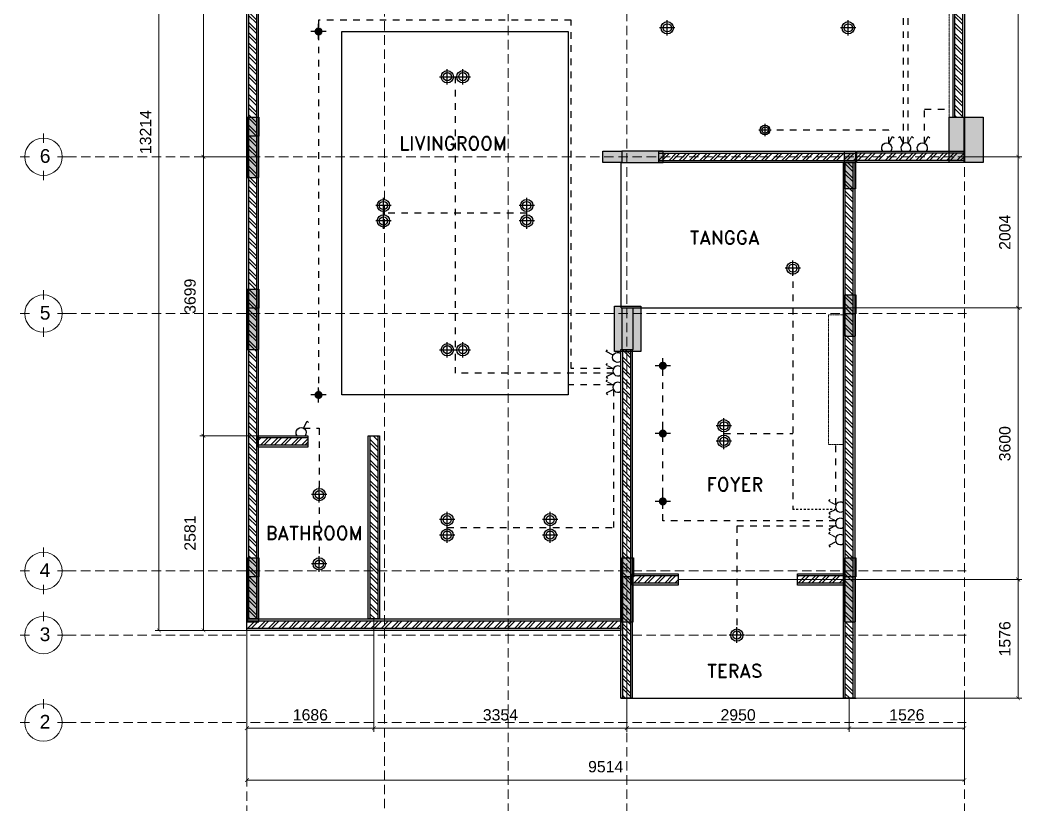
# Model space of a CAD drawing. Header units: millimetres. Extents: x 19632 to 183655, y 41319 to 69325.
# Drawn here: x 69610 to 82896, y 51908 to 62316 of the extents above; entities that cross this region are included whole.
import ezdxf
from ezdxf.enums import TextEntityAlignment as Align

# ---------------------------------------------------------------- set-up
doc = ezdxf.new("R2010")
doc.units = ezdxf.units.MM
doc.header["$MEASUREMENT"] = 0
for name, pattern in [('DASHED2', [0.375, 0.25, -0.125]), ('FHIDDEN', [0.25, 0.125, -0.125]), ('HIDDEN2', [0.1875, 0.125, -0.0625])]:
    doc.linetypes.add(name, pattern=pattern)
for name, color, linetype, lineweight in [('09-Arsiran', 8, 'Continuous', 5), ('8', 8, 'Continuous', 5), ('AS', 8, 'HIDDEN2', 5), ('DINDING', 1, 'Continuous', 20), ('HATCH', 8, 'Continuous', 5), ('Kabel', 2, 'DASHED2', 20), ('lights', 30, 'DASHED2', 20)]:
    doc.layers.add(name, color=color, linetype=linetype, lineweight=lineweight)
for name, color, linetype in [('JALUR LAMPU', 5, 'FHIDDEN'), ('lights (bulb)', 32, 'Continuous'), ('LISTRIK', 2, 'Continuous'), ('tampak', 7, 'Continuous'), ('WALL', 255, 'Continuous')]:
    doc.layers.add(name, color=color, linetype=linetype)
doc.styles.add('HAND', font='ROMAND.SHX', dxfattribs={"width": 0.8, "height": 250})
doc.styles.get("Standard").update_dxf_attribs({"font": 'arial.ttf'})
doc.dimstyles.new('DIM100', dxfattribs={"dimscale": 0, "dimtxt": 150, "dimasz": 50, "dimexe": 50, "dimexo": 0, "dimgap": 100, "dimtad": 1, "dimtoh": 1, "dimdec": 0, "dimdsep": 46, "dimtxsty": 'Standard', "dimblk": 'ARCHTICK', "dimcen": 1, "dimclrd": 1, "dimclre": 1, "dimadec": 0, "dimazin": 0, "dimtfac": 250, "dimtdec": 0, "dimtix": 1, "dimtmove": 0, "dimatfit": 3, "dimldrblk": 'DOT', "dimfxl": 150, "dimtolj": 1, "dimtzin": 0, "dimlwd": 5, "dimlwe": 5, "dimarcsym": 0})

# ---------------------------------------------------------------- blocks, each defined once
blk = doc.blocks.new('*U10')
at = {"layer": 'HATCH'}
h = blk.add_hatch(dxfattribs=at)
h.set_pattern_fill('ANSI32', color=0, scale=10)
h.set_pattern_definition([(45, (-9084.87, -10567.46), (-67.3519, 67.3519), []), (45, (-9039.97, -10567.46), (-67.3519, 67.3519), [])])
h.paths.add_polyline_path([(-3382, 50), (-3382, -50), (9555, -50), (9555, 50)])
at = {"layer": 'WALL', "color": 0}
for points in [[(-3382, 75), (9555, 75), (9555, -75), (-3382, -75)], [(-3382, 50), (9555, 50), (9555, -50), (-3382, -50)]]:
    blk.add_lwpolyline(points, close=True, dxfattribs=at)
blk = doc.blocks.new('*U32')
at = {"layer": 'HATCH'}
h = blk.add_hatch(dxfattribs=at)
h.set_pattern_fill('ANSI32', color=0, scale=10)
h.set_pattern_definition([(45, (-1101.06, -10567.46), (-67.3519, 67.3519), []), (45, (-1056.16, -10567.46), (-67.3519, 67.3519), [])])
h.paths.add_polyline_path([(10596, -50), (10596, 50), (3560, 50), (3560, -50)])
at = {"layer": 'WALL', "color": 0}
for points in [[(3560, 75), (10596, 75), (10596, -75), (3560, -75)], [(3560, 50), (10596, 50), (10596, -50), (3560, -50)]]:
    blk.add_lwpolyline(points, close=True, dxfattribs=at)
blk = doc.blocks.new('*U145')
at = {"layer": 'HATCH'}
h = blk.add_hatch(dxfattribs=at)
h.set_pattern_fill('ANSI32', color=0, scale=10)
h.set_pattern_definition([(45, (3058.48, -10567.46), (-67.3519, 67.3519), []), (45, (3103.38, -10567.46), (-67.3519, 67.3519), [])])
h.paths.add_polyline_path([(9484, -50), (9484, 50), (8832, 50), (8832, -50)])
at = {"layer": 'WALL', "color": 0}
for points in [[(8832, 75), (9484, 75), (9484, -75), (8832, -75)], [(8832, 50), (9484, 50), (9484, -50), (8832, -50)]]:
    blk.add_lwpolyline(points, close=True, dxfattribs=at)
blk = doc.blocks.new('*U11')
at = {"layer": 'HATCH'}
h = blk.add_hatch(dxfattribs=at)
h.set_pattern_fill('ANSI32', color=0, scale=10)
h.set_pattern_definition([(45, (-19615.37, -10567.46), (-67.3519, 67.3519), []), (45, (-19570.47, -10567.46), (-67.3519, 67.3519), [])])
h.paths.add_polyline_path([(-3382, 50), (-3382, -50), (-976, -50), (-976, 50)])
at = {"layer": 'WALL', "color": 0}
for points in [[(-3382, 75), (-976, 75), (-976, -75), (-3382, -75)], [(-3382, 50), (-976, 50), (-976, -50), (-3382, -50)]]:
    blk.add_lwpolyline(points, close=True, dxfattribs=at)
blk = doc.blocks.new('*U12')
at = {"layer": 'HATCH'}
h = blk.add_hatch(dxfattribs=at)
h.set_pattern_fill('ANSI32', color=0, scale=10)
h.set_pattern_definition([(45, (-1201.54, -10567.46), (-67.3519, 67.3519), []), (45, (-1156.64, -10567.46), (-67.3519, 67.3519), [])])
h.paths.add_polyline_path([(9484, -50), (9484, 50), (4572, 50), (4572, -50)])
at = {"layer": 'WALL', "color": 0}
for points in [[(4572, 75), (9484, 75), (9484, -75), (4572, -75)], [(4572, 50), (9484, 50), (9484, -50), (4572, -50)]]:
    blk.add_lwpolyline(points, close=True, dxfattribs=at)
blk = doc.blocks.new('*U13')
at = {"layer": 'HATCH'}
h = blk.add_hatch(dxfattribs=at)
h.set_pattern_fill('ANSI32', color=0, scale=10)
h.set_pattern_definition([(45, (-19705.95, -10567.46), (-67.35192, 67.35192), []), (45, (-19661.05, -10567.46), (-67.35192, 67.35192), [])])
h.paths.add_polyline_path([(-4514, 50), (-4514, -50), (66, -50), (66, 50)])
at = {"layer": 'WALL', "color": 0}
for points in [[(-4514, 75), (66, 75), (66, -75), (-4514, -75)], [(-4514, 50), (66, 50), (66, -50), (-4514, -50)]]:
    blk.add_lwpolyline(points, close=True, dxfattribs=at)
blk = doc.blocks.new('*U57')
at = {"layer": 'HATCH'}
h = blk.add_hatch(dxfattribs=at)
h.set_pattern_fill('ANSI32', color=0, scale=10)
h.set_pattern_definition([(45, (2779.49, -10567.46), (-67.3519, 67.3519), []), (45, (2824.39, -10567.46), (-67.3519, 67.3519), [])])
h.paths.add_polyline_path([(10314, -50), (10314, 50), (7722, 50), (7722, -50)])
at = {"layer": 'WALL', "color": 0}
for points in [[(7722, 75), (10314, 75), (10314, -75), (7722, -75)], [(7722, 50), (10314, 50), (10314, -50), (7722, -50)]]:
    blk.add_lwpolyline(points, close=True, dxfattribs=at)
blk = doc.blocks.new('*U142')
at = {"layer": 'HATCH'}
h = blk.add_hatch(dxfattribs=at)
h.set_pattern_fill('ANSI32', color=0, scale=10)
h.set_pattern_definition([(45, (3344.97, -10567.46), (-67.3519, 67.3519), []), (45, (3389.87, -10567.46), (-67.3519, 67.3519), [])])
h.paths.add_polyline_path([(9603, -50), (9603, 50), (8999, 50), (8999, -50)])
at = {"layer": 'WALL', "color": 0}
for points in [[(8999, 75), (9603, 75), (9603, -75), (8999, -75)], [(8999, 50), (9603, 50), (9603, -50), (8999, -50)]]:
    blk.add_lwpolyline(points, close=True, dxfattribs=at)
blk = doc.blocks.new('_ArchTick')
at = {"color": 0, "linetype": 'ByBlock', "const_width": 0.15}
blk.add_lwpolyline([(-0.5, -0.5), (0.5, 0.5)], dxfattribs=at)
blk = doc.blocks.new('*D247')
at = {"color": 1, "lineweight": 5, "transparency": 16777216}
for p, q in [((74303, 54374), (74303, 52876)), ((72617, 54223), (72617, 52876)), ((72617, 52926), (74303, 52926))]:
    blk.add_line(p, q, dxfattribs=at)
at = {"layer": 'Defpoints', "color": 0, "transparency": 16777216}
for p in [(74303, 54374), (72617, 54223), (74303, 52926)]:
    blk.add_point(p, dxfattribs=at)
at = {"color": 1, "lineweight": 5, "transparency": 16777216, "xscale": 50, "yscale": 50, "zscale": 50, "rotation": 180}
blk.add_blockref('_ArchTick', (72617, 52926), dxfattribs=at)
at = {"color": 1, "lineweight": 5, "transparency": 16777216, "xscale": 50, "yscale": 50, "zscale": 50}
blk.add_blockref('_ArchTick', (74303, 52926), dxfattribs=at)
at = {"color": 0, "transparency": 16777216, "insert": (73460, 53102), "char_height": 150, "attachment_point": 5}
blk.add_mtext('\\A1;1686', dxfattribs=at)
blk = doc.blocks.new('_DOT')
at = {"color": 0, "linetype": 'ByBlock'}
blk.add_line((-0.5, 0), (-1, 0), dxfattribs=at)
at = {"color": 0, "linetype": 'ByBlock', "const_width": 0.5}
blk.add_lwpolyline([(-0.25, 0, 1), (0.25, 0, 1)], format="xyb", close=True, dxfattribs=at)
blk = doc.blocks.new('*D248')
at = {"color": 1, "lineweight": 5, "transparency": 16777216}
for p, q in [((74303, 54374), (74303, 52876)), ((77657, 54374), (77657, 52876)), ((74303, 52926), (77657, 52926))]:
    blk.add_line(p, q, dxfattribs=at)
at = {"layer": 'Defpoints', "color": 0, "transparency": 16777216}
for p in [(74303, 54374), (77657, 54374), (77657, 52926)]:
    blk.add_point(p, dxfattribs=at)
at = {"color": 1, "lineweight": 5, "transparency": 16777216, "xscale": 50, "yscale": 50, "zscale": 50, "rotation": 180}
blk.add_blockref('_ArchTick', (74303, 52926), dxfattribs=at)
at = {"color": 1, "lineweight": 5, "transparency": 16777216, "xscale": 50, "yscale": 50, "zscale": 50}
blk.add_blockref('_ArchTick', (77657, 52926), dxfattribs=at)
at = {"color": 0, "transparency": 16777216, "insert": (75980, 53102), "char_height": 150, "attachment_point": 5}
blk.add_mtext('\\A1;3354', dxfattribs=at)
blk = doc.blocks.new('*D249')
at = {"color": 1, "lineweight": 5, "transparency": 16777216}
for p, q in [((77657, 54374), (77657, 52876)), ((80607, 53323), (80607, 52876)), ((77657, 52926), (80607, 52926))]:
    blk.add_line(p, q, dxfattribs=at)
at = {"layer": 'Defpoints', "color": 0, "transparency": 16777216}
for p in [(77657, 54374), (80607, 53323), (80607, 52926)]:
    blk.add_point(p, dxfattribs=at)
at = {"color": 1, "lineweight": 5, "transparency": 16777216, "xscale": 50, "yscale": 50, "zscale": 50, "rotation": 180}
blk.add_blockref('_ArchTick', (77657, 52926), dxfattribs=at)
at = {"color": 1, "lineweight": 5, "transparency": 16777216, "xscale": 50, "yscale": 50, "zscale": 50}
blk.add_blockref('_ArchTick', (80607, 52926), dxfattribs=at)
at = {"color": 0, "transparency": 16777216, "insert": (79132, 53102), "char_height": 150, "attachment_point": 5}
blk.add_mtext('\\A1;2950', dxfattribs=at)
blk = doc.blocks.new('*D203')
at = {"color": 1, "lineweight": 5, "transparency": 16777216}
for p, q in [((80607, 53323), (80607, 52876)), ((82133, 53323), (82133, 52876)), ((80607, 52926), (82133, 52926))]:
    blk.add_line(p, q, dxfattribs=at)
at = {"layer": 'Defpoints', "color": 0, "transparency": 16777216}
for p in [(80607, 53323), (82133, 53323), (82133, 52926)]:
    blk.add_point(p, dxfattribs=at)
at = {"color": 1, "lineweight": 5, "transparency": 16777216, "xscale": 50, "yscale": 50, "zscale": 50, "rotation": 180}
blk.add_blockref('_ArchTick', (80607, 52926), dxfattribs=at)
at = {"color": 1, "lineweight": 5, "transparency": 16777216, "xscale": 50, "yscale": 50, "zscale": 50}
blk.add_blockref('_ArchTick', (82133, 52926), dxfattribs=at)
at = {"color": 0, "transparency": 16777216, "insert": (81370, 53102), "char_height": 150, "attachment_point": 5}
blk.add_mtext('\\A1;1526', dxfattribs=at)
blk = doc.blocks.new('*D250')
at = {"color": 1, "lineweight": 5, "transparency": 16777216}
for p, q in [((72619, 54223), (72619, 52188)), ((82133, 53323), (82133, 52188)), ((72619, 52238), (82133, 52238))]:
    blk.add_line(p, q, dxfattribs=at)
at = {"layer": 'Defpoints', "color": 0, "transparency": 16777216}
for p in [(72619, 54223), (82133, 53323), (82133, 52238)]:
    blk.add_point(p, dxfattribs=at)
at = {"color": 1, "lineweight": 5, "transparency": 16777216, "xscale": 50, "yscale": 50, "zscale": 50, "rotation": 180}
blk.add_blockref('_ArchTick', (72619, 52238), dxfattribs=at)
at = {"color": 1, "lineweight": 5, "transparency": 16777216, "xscale": 50, "yscale": 50, "zscale": 50}
blk.add_blockref('_ArchTick', (82133, 52238), dxfattribs=at)
at = {"color": 0, "transparency": 16777216, "insert": (77376, 52415), "char_height": 150, "attachment_point": 5}
blk.add_mtext('\\A1;9514', dxfattribs=at)
blk = doc.blocks.new('*D251')
at = {"color": 1, "lineweight": 5, "transparency": 16777216}
for p, q in [((72769, 56804), (71992, 56804)), ((72042, 54223), (72042, 56804)), ((72617, 54223), (71992, 54223))]:
    blk.add_line(p, q, dxfattribs=at)
at = {"layer": 'Defpoints', "color": 0, "transparency": 16777216}
for p in [(72042, 56804), (72769, 56804), (72617, 54223)]:
    blk.add_point(p, dxfattribs=at)
at = {"color": 1, "lineweight": 5, "transparency": 16777216, "xscale": 50, "yscale": 50, "zscale": 50}
for p, rotation in [((72042, 56804), 90), ((72042, 54223), 270)]:
    blk.add_blockref('_ArchTick', p, dxfattribs=dict(at, rotation=rotation))
at = {"color": 0, "transparency": 16777216, "insert": (71865, 55513), "char_height": 150, "attachment_point": 5, "rotation": 90}
blk.add_mtext('\\A1;2581', dxfattribs=at)
blk = doc.blocks.new('*D252')
at = {"color": 1, "lineweight": 5, "transparency": 16777216}
for p, q in [((72617, 60503), (71992, 60503)), ((72042, 56804), (72042, 60503)), ((72769, 56804), (71992, 56804))]:
    blk.add_line(p, q, dxfattribs=at)
at = {"layer": 'Defpoints', "color": 0, "transparency": 16777216}
for p in [(72042, 60503), (72617, 60503), (72769, 56804)]:
    blk.add_point(p, dxfattribs=at)
at = {"color": 1, "lineweight": 5, "transparency": 16777216, "xscale": 50, "yscale": 50, "zscale": 50}
for p, rotation in [((72042, 60503), 90), ((72042, 56804), 270)]:
    blk.add_blockref('_ArchTick', p, dxfattribs=dict(at, rotation=rotation))
at = {"color": 0, "transparency": 16777216, "insert": (71865, 58653), "char_height": 150, "attachment_point": 5, "rotation": 90}
blk.add_mtext('\\A1;3699', dxfattribs=at)
blk = doc.blocks.new('*D253')
at = {"color": 1, "lineweight": 5, "transparency": 16777216}
for p, q in [((72769, 65934), (71992, 65934)), ((72042, 60503), (72042, 65934)), ((72617, 60503), (71992, 60503))]:
    blk.add_line(p, q, dxfattribs=at)
at = {"layer": 'Defpoints', "color": 0, "transparency": 16777216}
for p in [(72042, 65934), (72769, 65934), (72617, 60503)]:
    blk.add_point(p, dxfattribs=at)
at = {"color": 1, "lineweight": 5, "transparency": 16777216, "xscale": 50, "yscale": 50, "zscale": 50}
for p, rotation in [((72042, 65934), 90), ((72042, 60503), 270)]:
    blk.add_blockref('_ArchTick', p, dxfattribs=dict(at, rotation=rotation))
at = {"color": 0, "transparency": 16777216, "insert": (71865, 63218), "char_height": 150, "attachment_point": 5, "rotation": 90}
blk.add_mtext('\\A1;5431', dxfattribs=at)
blk = doc.blocks.new('*D204')
at = {"color": 1, "lineweight": 5, "transparency": 16777216}
for p, q in [((72617, 67437), (71402, 67437)), ((71452, 67437), (71452, 54223)), ((72617, 54223), (71402, 54223))]:
    blk.add_line(p, q, dxfattribs=at)
at = {"layer": 'Defpoints', "color": 0, "transparency": 16777216}
for p in [(72617, 67437), (71452, 54223), (72617, 54223)]:
    blk.add_point(p, dxfattribs=at)
at = {"color": 1, "lineweight": 5, "transparency": 16777216, "xscale": 50, "yscale": 50, "zscale": 50}
for p, rotation in [((71452, 67437), 90), ((71452, 54223), 270)]:
    blk.add_blockref('_ArchTick', p, dxfattribs=dict(at, rotation=rotation))
at = {"color": 0, "transparency": 16777216, "insert": (71275, 60830), "char_height": 150, "attachment_point": 5, "rotation": 90}
blk.add_mtext('\\A1;13214', dxfattribs=at)
blk = doc.blocks.new('*D208')
at = {"color": 1, "lineweight": 5, "transparency": 16777216}
for p, q in [((82300, 67437), (82896, 67437)), ((82846, 67437), (82846, 60503)), ((82133, 60503), (82896, 60503))]:
    blk.add_line(p, q, dxfattribs=at)
at = {"layer": 'Defpoints', "color": 0, "transparency": 16777216}
for p in [(82300, 67437), (82133, 60503), (82846, 60503)]:
    blk.add_point(p, dxfattribs=at)
at = {"color": 1, "lineweight": 5, "transparency": 16777216, "xscale": 50, "yscale": 50, "zscale": 50}
for p, rotation in [((82846, 67437), 90), ((82846, 60503), 270)]:
    blk.add_blockref('_ArchTick', p, dxfattribs=dict(at, rotation=rotation))
at = {"color": 0, "transparency": 16777216, "insert": (82670, 63970), "char_height": 150, "attachment_point": 5, "rotation": 90}
blk.add_mtext('\\A1;6934', dxfattribs=at)
blk = doc.blocks.new('*D255')
at = {"color": 1, "lineweight": 5, "transparency": 16777216}
for p, q in [((82133, 60503), (82896, 60503)), ((82846, 60503), (82846, 58499)), ((80529, 58499), (82896, 58499))]:
    blk.add_line(p, q, dxfattribs=at)
at = {"layer": 'Defpoints', "color": 0, "transparency": 16777216}
for p in [(82133, 60503), (80529, 58499), (82846, 58499)]:
    blk.add_point(p, dxfattribs=at)
at = {"color": 1, "lineweight": 5, "transparency": 16777216, "xscale": 50, "yscale": 50, "zscale": 50}
for p, rotation in [((82846, 60503), 90), ((82846, 58499), 270)]:
    blk.add_blockref('_ArchTick', p, dxfattribs=dict(at, rotation=rotation))
at = {"color": 0, "transparency": 16777216, "insert": (82670, 59501), "char_height": 150, "attachment_point": 5, "rotation": 90}
blk.add_mtext('\\A1;2004', dxfattribs=at)
blk = doc.blocks.new('*D256')
at = {"color": 1, "lineweight": 5, "transparency": 16777216}
for p, q in [((80529, 58499), (82896, 58499)), ((82846, 58499), (82846, 54898)), ((80547, 54898), (82896, 54898))]:
    blk.add_line(p, q, dxfattribs=at)
at = {"layer": 'Defpoints', "color": 0, "transparency": 16777216}
for p in [(80529, 58499), (80547, 54898), (82846, 54898)]:
    blk.add_point(p, dxfattribs=at)
at = {"color": 1, "lineweight": 5, "transparency": 16777216, "xscale": 50, "yscale": 50, "zscale": 50}
for p, rotation in [((82846, 58499), 90), ((82846, 54898), 270)]:
    blk.add_blockref('_ArchTick', p, dxfattribs=dict(at, rotation=rotation))
at = {"color": 0, "transparency": 16777216, "insert": (82670, 56698), "char_height": 150, "attachment_point": 5, "rotation": 90}
blk.add_mtext('\\A1;3600', dxfattribs=at)
blk = doc.blocks.new('*D257')
at = {"color": 1, "lineweight": 5, "transparency": 16777216}
for p, q in [((78338, 54898), (82896, 54898)), ((82846, 54898), (82846, 53323)), ((80699, 53323), (82896, 53323))]:
    blk.add_line(p, q, dxfattribs=at)
at = {"layer": 'Defpoints', "color": 0, "transparency": 16777216}
for p in [(78338, 54898), (80699, 53323), (82846, 53323)]:
    blk.add_point(p, dxfattribs=at)
at = {"color": 1, "lineweight": 5, "transparency": 16777216, "xscale": 50, "yscale": 50, "zscale": 50}
for p, rotation in [((82846, 54898), 90), ((82846, 53323), 270)]:
    blk.add_blockref('_ArchTick', p, dxfattribs=dict(at, rotation=rotation))
at = {"color": 0, "transparency": 16777216, "insert": (82670, 54111), "char_height": 150, "attachment_point": 5, "rotation": 90}
blk.add_mtext('\\A1;1576', dxfattribs=at)
blk = doc.blocks.new('*U31')
at = {"layer": 'HATCH'}
h = blk.add_hatch(dxfattribs=at)
h.set_pattern_fill('ANSI32', color=0, scale=10)
h.set_pattern_definition([(45, (-11076.96, -10567.46), (-67.3519, 67.3519), []), (45, (-11032.06, -10567.46), (-67.3519, 67.3519), [])])
h.paths.add_polyline_path([(1214, 50), (1214, -50), (2966, -50), (2966, 50)])
at = {"layer": 'WALL', "color": 0}
for points in [[(1214, 75), (2966, 75), (2966, -75), (1214, -75)], [(1214, 50), (2966, 50), (2966, -50), (1214, -50)]]:
    blk.add_lwpolyline(points, close=True, dxfattribs=at)
blk = doc.blocks.new('*U56')
at = {"layer": 'HATCH'}
h = blk.add_hatch(dxfattribs=at)
h.set_pattern_fill('ANSI32', color=0, scale=10)
h.set_pattern_definition([(45, (4249.84, -10567.46), (-67.3519, 67.3519), []), (45, (4294.745, -10567.46), (-67.3519, 67.3519), [])])
h.paths.add_polyline_path([(10455, -50), (10455, 50), (9052, 50), (9052, -50)])
at = {"layer": 'WALL', "color": 0}
for points in [[(9052, 75), (10455, 75), (10455, -75), (9052, -75)], [(9052, 50), (10455, 50), (10455, -50), (9052, -50)]]:
    blk.add_lwpolyline(points, close=True, dxfattribs=at)
blk = doc.blocks.new('DSS54322')
at = {"layer": 'tampak', "transparency": 33554687}
h = blk.add_hatch(color=256, dxfattribs=at)
h.dxf.hatch_style = 1
h.paths.add_polyline_path([(29612, 20569), (29612, 20119), (29812, 20119), (29812, 20569)])
h.paths.add_polyline_path([(31365, 22819), (31715, 22819), (31715, 22569), (31365, 22569)])
h.paths.add_polyline_path([(34416, 22817), (34766, 22817), (34766, 22567), (34416, 22567)])
h.paths.add_polyline_path([(37428, 22817), (37778, 22817), (37778, 22567), (37428, 22567)])
h.paths.add_polyline_path([(38918, 22820), (39118, 22820), (39118, 22219), (38918, 22219)])
h.paths.add_polyline_path([(34665, 20519), (34665, 20169), (34515, 20169), (34515, 20519)])
h.paths.add_polyline_path([(38918, 18779), (39118, 18779), (39118, 18177), (38918, 18177)])
h.paths.add_polyline_path([(38918, 16410), (39118, 16410), (39118, 15809), (38918, 15809)])
h.paths.add_polyline_path([(37526, 15959), (37676, 15959), (37676, 15459), (37526, 15459)])
h.paths.add_polyline_path([(35125, 15959), (34575, 15959), (34575, 15809), (35125, 15809)])
h.paths.add_polyline_path([(29613, 16158), (29613, 15608), (29763, 15608), (29763, 16158)])
h.paths.add_polyline_path([(29613, 13879), (29613, 13329), (29763, 13329), (29763, 13879)])
h.paths.add_polyline_path([(34576, 13879), (34576, 13329), (34726, 13329), (34726, 13879)])
h.paths.add_polyline_path([(37526, 13804), (37526, 13504), (37676, 13504), (37676, 13804)])
h.paths.add_polyline_path([(37526, 10316), (37526, 9716), (37676, 9716), (37676, 10316)])
h.paths.add_polyline_path([(34576, 10316), (34576, 9716), (34726, 9716), (34726, 10316)])
h.paths.add_polyline_path([(29613, 10316), (29613, 9716), (29763, 9716), (29763, 10316)])
h = blk.add_hatch(color=5, dxfattribs=at)
h.dxf.hatch_style = 1
h.paths.add_polyline_path([(31715, 22819), (31915, 22819), (31915, 22569), (31715, 22569)])
h.paths.add_polyline_path([(29612, 20569), (29612, 20819), (29812, 20819), (29812, 20569)])
h.paths.add_polyline_path([(31339, 20819), (31539, 20819), (31539, 20569), (31339, 20569)])
h.paths.add_polyline_path([(34766, 22817), (34966, 22817), (34966, 22567), (34766, 22567)])
h.paths.add_polyline_path([(37778, 22817), (37978, 22817), (37978, 22567), (37778, 22567)])
h.paths.add_polyline_path([(39117, 22820), (39367, 22820), (39367, 22220), (39117, 22220)])
h.paths.add_polyline_path([(39117, 19977), (39367, 19977), (39367, 19377), (39117, 19377)])
h.paths.add_polyline_path([(39126, 18794), (39376, 18794), (39376, 18194), (39126, 18194)])
h.paths.add_polyline_path([(39117, 16409), (39367, 16409), (39367, 15809), (39117, 15809)])
h.paths.add_polyline_path([(34515, 20519), (34515, 20769), (34665, 20769), (34665, 20519)])
h.paths.add_polyline_path([(34325, 15960), (34575, 15960), (34575, 15809), (34325, 15809)])
h.paths.add_polyline_path([(29612, 16158), (29612, 16408), (29763, 16408), (29763, 16158)])
h.paths.add_polyline_path([(29612, 13879), (29612, 14129), (29763, 14129), (29763, 13879)])
h.paths.add_polyline_path([(37526, 13804), (37526, 14054), (37678, 14054), (37678, 13804)])
h.paths.add_polyline_path([(29612, 10316), (29612, 10566), (29763, 10566), (29763, 10316)])
h.paths.add_polyline_path([(34576, 10316), (34576, 10566), (34728, 10566), (34728, 10316)])
h.paths.add_polyline_path([(37526, 10316), (37526, 10566), (37678, 10566), (37678, 10316)])
h = blk.add_hatch(color=5, dxfattribs=at)
h.dxf.hatch_style = 1
h.paths.add_polyline_path([(34476, 13904), (34826, 13904), (34826, 13304), (34476, 13304)])
for points in [[(29612, 16158), (29612, 16408), (29763, 16408), (29763, 16158), (29612, 16158)], [(38918, 16410), (39118, 16410), (39118, 15809), (38918, 15809), (38918, 16410)], [(29613, 16158), (29613, 15608), (29763, 15608), (29763, 16158), (29613, 16158)], [(34325, 15960), (34575, 15960), (34575, 15809), (34325, 15809), (34325, 15960)], [(35125, 15959), (34575, 15959), (34575, 15809), (35125, 15809), (35125, 15959)], [(37526, 15959), (37676, 15959), (37676, 15459), (37526, 15459), (37526, 15959)], [(29612, 13879), (29612, 14129), (29763, 14129), (29763, 13879), (29612, 13879)], [(37526, 13804), (37526, 14054), (37678, 14054), (37678, 13804), (37526, 13804)], [(29613, 13879), (29613, 13329), (29763, 13329), (29763, 13879), (29613, 13879)], [(34576, 13879), (34576, 13329), (34726, 13329), (34726, 13879), (34576, 13879)], [(37526, 13804), (37526, 13504), (37676, 13504), (37676, 13804), (37526, 13804)], [(29612, 10316), (29612, 10566), (29763, 10566), (29763, 10316), (29612, 10316)], [(34576, 10316), (34576, 10566), (34728, 10566), (34728, 10316), (34576, 10316)], [(37526, 10316), (37526, 10566), (37678, 10566), (37678, 10316), (37526, 10316)], [(29613, 10316), (29613, 9716), (29763, 9716), (29763, 10316), (29613, 10316)], [(34576, 10316), (34576, 9716), (34726, 9716), (34726, 10316), (34576, 10316)], [(37526, 10316), (37526, 9716), (37676, 9716), (37676, 10316), (37526, 10316)]]:
    blk.add_lwpolyline(points)
for points in [[(39117, 16409), (39367, 16409), (39367, 15809), (39117, 15809)], [(34476, 13904), (34826, 13904), (34826, 13304), (34476, 13304)]]:
    blk.add_lwpolyline(points, close=True)
blk = doc.blocks.new('LMP DL - P')
at = {"color": 0}
for p, q in [((-114, 0), (114, 0)), ((0, -113), (0, 113))]:
    blk.add_line(p, q, dxfattribs=at)
for radius in [90, 60]:
    blk.add_circle((0, 0), radius, dxfattribs=at)
blk = doc.blocks.new('LAMPU FURNITURE')
at = {"layer": 'lights (bulb)', "ltscale": 0.5, "transparency": 33554687}
h = blk.add_hatch(color=183, dxfattribs=at)
edge = h.paths.add_edge_path()
edge.add_arc((0, 0), 58.9, 180, 540)
at = {"layer": 'lights (bulb)', "color": 183, "ltscale": 0.5, "transparency": 33554687}
for p, q in [((110, 0), (-110, 0)), ((0, -110), (0, 110))]:
    blk.add_line(p, q, dxfattribs=at)
blk = doc.blocks.new('DSDS')
at = {"layer": 'Kabel'}
blk.add_line((686953, 140753), (687001, 140848), dxfattribs=at)
at = {"layer": 'LISTRIK', "ltscale": 0.05}
for p, q in [((686845, 140848), (686824, 140829)), ((686893, 140753), (686845, 140848)), ((687001, 140848), (687022, 140829))]:
    blk.add_line(p, q, dxfattribs=at)
blk.add_arc((686923, 140694), 66.6, 322.8316, 217.1685, dxfattribs=at)
blk = doc.blocks.new('DSDSDS44')
at = {"layer": 'LISTRIK', "ltscale": 0.05}
for p, q in [((690519, 135376), (690567, 135281)), ((690567, 135281), (690588, 135300))]:
    blk.add_line(p, q, dxfattribs=at)
blk.add_arc((690489, 135435), 66.6, 142.8315, 37.1684, dxfattribs=at)

msp = doc.modelspace()

# ---------------------------------------------------------------- linework, layer by layer
msp.add_line((77577.3, 53324.2), (80698.8, 53322.7))
msp.add_lwpolyline([(73878.8, 57344.2), (73878.8, 62164.2), (76878.8, 62164.2), (76878.8, 57344.2)], close=True)
for points in [[(77581.7, 58498.5), (77580.2, 60428.5)], [(77580.2, 58498.5), (80528.8, 58498.5)]]:
    msp.add_lwpolyline(points)
at = {"layer": '09-Arsiran'}
for p, q in [((69921.4, 60812.8), (69921.4, 60688.8)), ((69611.3, 60502.8), (69735.3, 60502.8)), ((70107.4, 60502.8), (70231.4, 60502.8)), ((69921.4, 60316.8), (69921.4, 60192.8)), ((69921.4, 58733.6), (69921.4, 58609.6)), ((69611.3, 58423.5), (69735.3, 58423.5)), ((70107.4, 58423.5), (70231.4, 58423.5)), ((69921.4, 58237.5), (69921.4, 58113.5)), ((69919.9, 55321.4), (69919.9, 55197.4)), ((69609.9, 55011.3), (69733.9, 55011.3)), ((70105.9, 55011.3), (70229.9, 55011.3)), ((69919.9, 54825.3), (69919.9, 54701.3)), ((69919.9, 54470.6), (69919.9, 54346.6)), ((69609.9, 54160.6), (69733.9, 54160.6)), ((70105.9, 54160.6), (70229.9, 54160.6)), ((69919.9, 53310.6), (69919.9, 53186.6)), ((69609.9, 53000.6), (69733.9, 53000.6)), ((70105.9, 53000.6), (70229.9, 53000.6))]:
    msp.add_line(p, q, dxfattribs=at)
for centre in [(69921.4, 60502.8), (69921.4, 58423.5), (69919.9, 55011.3), (69919.9, 54160.6), (69919.9, 53000.6)]:
    msp.add_circle(centre, 248, dxfattribs=at)
at = {"layer": 'AS', "ltscale": 1000}
for p, q in [((72618.8, 46901), (72618.8, 67438.5)), ((74444.5, 46801), (74444.5, 67438.5)), ((76083.8, 46926), (76083.8, 67438.5)), ((77656.7, 46926), (77656.7, 67438.5)), ((82133.2, 46926), (82133.2, 67438.5)), ((70231.4, 60502.8), (82159.9, 60502.8)), ((70231.4, 58423.5), (82159.9, 58423.5)), ((70229.9, 55011.3), (82158.4, 55011.3)), ((70229.9, 54160.6), (82158.4, 54160.6)), ((70229.9, 53000.6), (82158.4, 53000.6))]:
    msp.add_line(p, q, dxfattribs=at)
at = {"layer": 'JALUR LAMPU', "ltscale": 700}
for points in [[(81327.1, 60678.2), (81327.1, 65925.6)], [(81387.2, 60678.2), (81387.2, 64285.6), (79831.4, 64285.6)], [(77477.7, 57693.6), (76916.5, 57693.6), (76916.5, 62311.8), (73568.8, 62311.8), (73568.8, 57344.2)], [(75378.8, 61564.2), (75378.8, 57633.4)], [(81605.1, 60678.2), (81605.1, 61132), (81933.2, 61132)], [(81132.7, 60678.2), (81132.7, 60857.1), (79489.6, 60857.1)], [(76328.8, 59754.2), (74428.8, 59754.2)], [(79857.8, 59025.8), (79857.8, 55827.8)], [(80429.1, 55674.2), (78133.9, 55674.2), (78133.9, 57732.3)], [(77477.7, 57633.4), (75378.8, 57633.4)], [(77477.7, 57476.7), (76878.8, 57476.7)], [(77477.7, 57416.5), (77477.7, 55589.2)], [(73367.9, 56903.8), (73578.2, 56903.8), (73578.2, 55103.7)], [(78943.9, 56832.8), (79857.8, 56832.8)], [(80429.1, 55888), (80429.1, 56689)], [(75274, 55589.2), (77477.7, 55589.2)], [(80429.1, 55605.7), (79115.3, 55605.7), (79115.3, 54160.6)]]:
    msp.add_lwpolyline(points, dxfattribs=at)
at = {"layer": 'JALUR LAMPU', "ltscale": 200}
msp.add_lwpolyline([(80429.1, 55827.8), (79857.8, 55827.8)], dxfattribs=at)
at = {"layer": 'lights'}
for points in [[(81933.2, 67285.6), (81933.2, 60578.5)], [(80328.8, 56688.5), (80328.8, 58408.5), (80528.8, 58408.5), (80528.8, 56689.4), (80328.8, 56688.5)]]:
    msp.add_lwpolyline(points, dxfattribs=at)

# ---------------------------------------------------------------- block references
msp.add_blockref('DSS54322', (43015, 44618.3))
at = {"xscale": 1.009725849341427, "yscale": 1.009725849341427, "zscale": 1.009725849341427}
for name, p, rotation in [('*U10', (72693, 64021.8), 270), ('*U31', (82058.9, 64020.3), 270), ('*U57', (88496.4, 60501.3), 180), ('*U56', (91265.2, 60502.8), 180), ('*U32', (80604.5, 64021.8), 270), ('*U13', (77653, 53390.3), 270), ('*U145', (82344.9, 56728.4), 180), ('*U11', (74303, 53388.9), 270), ('*U142', (87424.9, 54898.4), 180), ('*U142', (89615.7, 54898.4), 180), ('*U12', (82193.5, 54298.4), 180)]:
    msp.add_blockref(name, p, dxfattribs=dict(at, rotation=rotation))
at = {"layer": '8', "transparency": 33554687, "xscale": 0.9146855801794394, "yscale": 0.9146855801794394, "zscale": 0.9146855801794394}
for p in [(73568.8, 62164.2), (78133.9, 57732.3), (73568.8, 57344.2), (78133.9, 56832.8), (78133.9, 55933.4)]:
    msp.add_blockref('LAMPU FURNITURE', p, dxfattribs=at)
at = {"layer": 'DINDING', "xscale": -1}
for p, rotation in [((-609386.4, 196054.1), 180), ((-608914, 196054.1), 180), ((-57900.3, -632646.6), 270), ((-617151.2, 192279.7), 180)]:
    msp.add_blockref('DSDSDS44', p, dxfattribs=dict(at, rotation=rotation))
at = {"layer": 'JALUR LAMPU'}
msp.add_blockref('DSDS', (-605566, -80075), dxfattribs=at)
at = {"layer": 'JALUR LAMPU', "rotation": 90}
for p in [(218230.9, -629259.7), (218230.9, -629476.6), (221182.3, -631065.2), (221182.3, -631279.1), (221182.3, -631496)]:
    msp.add_blockref('DSDS', p, dxfattribs=at)
at = {"layer": 'lights (bulb)', "transparency": 33554687, "rotation": 89.99999999999997}
for p, xscale, yscale, zscale in [((78193.2, 62212.9), 0.9028734449379653, 0.9028734449379653, 0.9028734449379653), ((80593.2, 62212.9), 0.9028734449379653, 0.9028734449379653, 0.9028734449379653), ((79489.6, 60857.1), 0.7141909429587092, 0.7141909429587092, 0.7141909429587092), ((74428.8, 59856.9), 0.9028734449379653, 0.9028734449379653, 0.9028734449379653), ((76328.8, 59856.9), 0.9028734449379653, 0.9028734449379653, 0.9028734449379653), ((74428.8, 59651.4), 0.9028734449379653, 0.9028734449379653, 0.9028734449379653), ((76328.8, 59651.4), 0.9028734449379653, 0.9028734449379653, 0.9028734449379653), ((79857.8, 59025.8), 0.9028734449379653, 0.9028734449379653, 0.9028734449379653), ((78943.9, 56935.6), 0.9028734449379653, 0.9028734449379653, 0.9028734449379653), ((78943.9, 56730.1), 0.9028734449379653, 0.9028734449379653, 0.9028734449379653), ((73578.2, 56022.8), 0.9028734449379653, 0.9028734449379653, 0.9028734449379653), ((75274, 55691.9), 0.9028734449379653, 0.9028734449379653, 0.9028734449379653), ((76640.5, 55691.9), 0.9028734449379653, 0.9028734449379653, 0.9028734449379653), ((75274, 55486.4), 0.9028734449379653, 0.9028734449379653, 0.9028734449379653), ((76640.5, 55486.4), 0.9028734449379653, 0.9028734449379653, 0.9028734449379653), ((73578.2, 55103.7), 0.9028734449379653, 0.9028734449379653, 0.9028734449379653), ((79115.3, 54160.6), 0.9028734449379653, 0.9028734449379653, 0.9028734449379653)]:
    msp.add_blockref('LMP DL - P', p, dxfattribs=dict(at, xscale=xscale, yscale=yscale, zscale=zscale))
at = {"layer": 'lights (bulb)', "transparency": 33554687, "xscale": 0.9028734449379653, "yscale": 0.9028734449379653, "zscale": 0.9028734449379653}
for p in [(75276, 61564.2), (75481.5, 61564.2), (75276, 57944.2), (75481.5, 57944.2)]:
    msp.add_blockref('LMP DL - P', p, dxfattribs=at)

# ---------------------------------------------------------------- texts
at = {"color": 4, "style": 'HAND'}
for tag, p in [('LIVINGROOM', (75351.1, 60680.7)), ('TANGGA', (78952.4, 59431.9)), ('FOYER', (79088.1, 56160.1)), ('BATHROOM', (73510.1, 55513.2)), ('TERAS', (79088.1, 53686))]:
    msp.add_attdef(tag, text='%%UDENAH LANTAI DASAR', height=178.897, rotation=0, dxfattribs=at).set_placement(p, align=Align.MIDDLE)
at = {"layer": '09-Arsiran', "color": 2, "char_height": 181.6, "attachment_point": 1}
for s, insert in [('6', (69872.1, 60604.1)), ('5', (69872.1, 58524.9)), ('4', (69870.6, 55112.7)), ('3', (69870.6, 54262)), ('2', (69870.6, 53102))]:
    msp.add_mtext_dynamic_manual_height_columns(s, width=43.207, gutter_width=908.1, heights=[0], dxfattribs=dict(at, insert=insert))

# ---------------------------------------------------------------- dimensions: what is measured, and where the dimension line sits
for base, p1, p2, override, picture, middle in [((71451.6, 54222.7), (72617.3, 67437.1), (72617.3, 54222.7), {"dimscale": 1}, '*D204', (71274.9, 60829.9)), ((82846.4, 60502.8), (82300.2, 67437.1), (82133.2, 60502.8), {"dimscale": 1}, '*D208', (82669.8, 63969.9)), ((72041.7, 65934.2), (72617.3, 60502.8), (72768.8, 65934.2), {"dimscale": 1, "dimtmove": 1}, '*D253', (71865, 63218.5)), ((72041.7, 60502.8), (72768.8, 56804.2), (72617.3, 60502.8), {"dimscale": 1, "dimtmove": 1}, '*D252', (71865, 58653.5)), ((82846.4, 58498.5), (82133.2, 60502.8), (80528.8, 58498.5), {"dimscale": 1, "dimtmove": 1}, '*D255', (82669.8, 59500.7)), ((82846.4, 54898.4), (80528.8, 58498.5), (80547.3, 54898.4), {"dimscale": 1, "dimtmove": 1}, '*D256', (82669.8, 56698.5)), ((72041.6735, 56804.1567), (72617.3167, 54222.6978), (72768.7756, 56804.1567), {"dimscale": 1}, '*D251', (71865.0876, 55513.4273)), ((82846.4, 53322.7), (78338, 54898.4), (80698.8, 53322.7), {"dimscale": 1, "dimtmove": 1}, '*D257', (82669.8, 54110.6))]:
    dim = msp.add_linear_dim(base=base, p1=p1, p2=p2, angle=90, dimstyle='DIM100', override=override)
    dim.commit()
    dim.dimension.update_dxf_attribs({"geometry": picture, "text_midpoint": middle})
for base, p1, p2, override, picture, middle in [((74303, 52925.5), (72617.3, 54222.7), (74303, 54374.2), {"dimscale": 1}, '*D247', (73460.2, 53102.1)), ((77656.7, 52925.5), (74303, 54374.2), (77656.7, 54374.2), {"dimscale": 1}, '*D248', (75979.9, 53102.1)), ((80606.7, 52925.5), (77656.7, 54374.2), (80606.7, 53322.7), {"dimscale": 1, "dimtmove": 1}, '*D249', (79131.7, 53102.1)), ((82133.2, 52238.2), (72618.8, 54222.7), (82133.2, 53322.7), {"dimscale": 1}, '*D250', (77376, 52414.8)), ((82133.1522, 52925.5017), (80606.6934, 53322.6978), (82133.1522, 53322.6978), {"dimscale": 1, "dimtmove": 1}, '*D203', (81369.9228, 53102.0876))]:
    dim = msp.add_linear_dim(base=base, p1=p1, p2=p2, dimstyle='DIM100', override=override)
    dim.commit()
    dim.dimension.update_dxf_attribs({"geometry": picture, "text_midpoint": middle})

doc.saveas('drawing.dxf')
